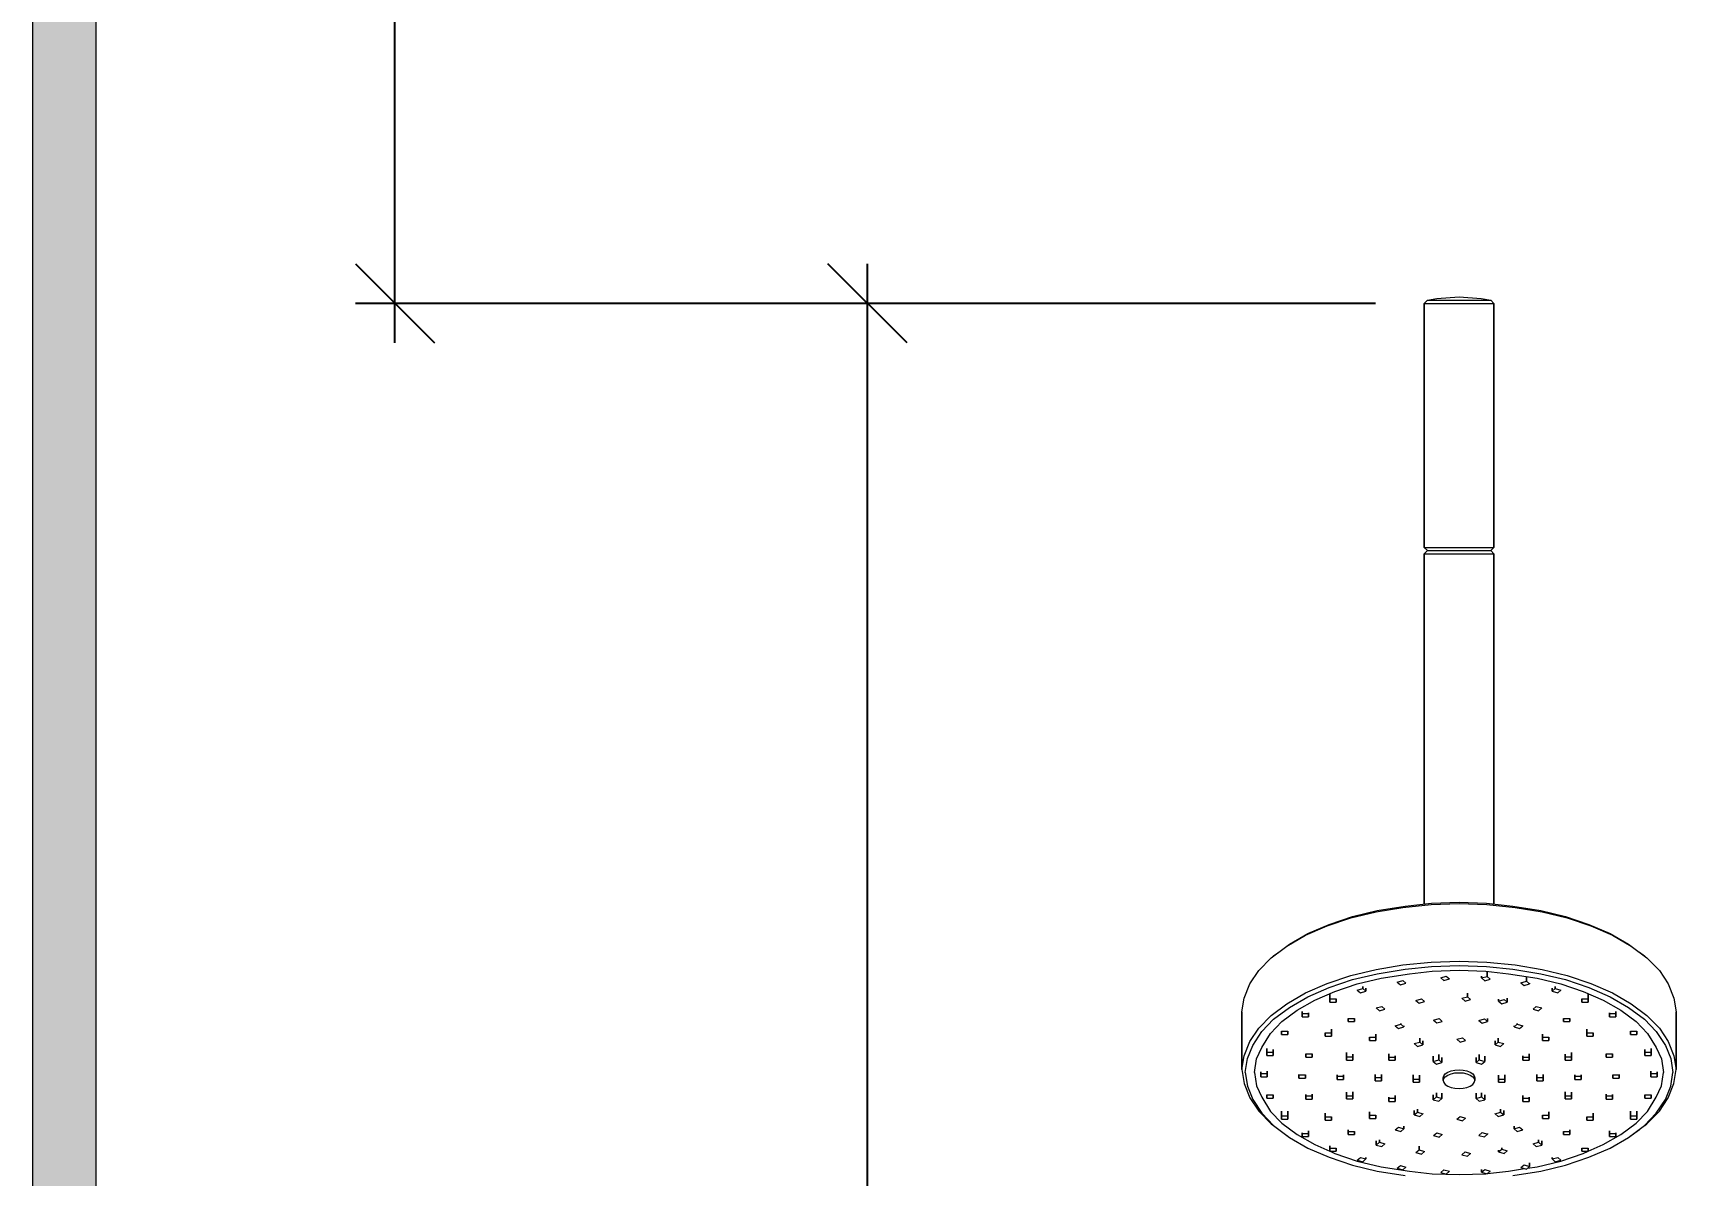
# Model space of a CAD drawing. Header units: millimetres. Extents: x 3767 to 22479, y 1034 to 12216.
# Drawn here: x 9405 to 9924, y 11139 to 11500 of the extents above; entities that cross this region are included whole.
import ezdxf

# ---------------------------------------------------------------- set-up
doc = ezdxf.new("R2010")
doc.units = ezdxf.units.MM
for name, color, linetype, lineweight in [('dim', 4, 'Continuous', 0), ('equipments', 137, 'Continuous', 13), ('hatch', 255, 'Continuous', 0)]:
    doc.layers.add(name, color=color, linetype=linetype, lineweight=lineweight)
doc.styles.add('ARIAL', font='arial.ttf')
doc.dimstyles.new('25', dxfattribs={"dimtxt": 25, "dimasz": 25, "dimexe": 12.5, "dimexo": 25, "dimgap": 6.25, "dimtad": 1, "dimdec": 0, "dimdsep": 46, "dimlunit": 6, "dimtxsty": 'ARIAL', "dimblk": 'OBLIQUE', "dimcen": 25, "dimdle": 12.5, "dimclrd": 256, "dimclre": 256, "dimclrt": 2, "dimadec": 0, "dimazin": 0, "dimtfac": 1, "dimtdec": 0, "dimtmove": 0, "dimatfit": 1, "dimldrblk": 'DOTSMALL', "dimfxl": 1, "dimtvp": 1, "dimtolj": 1, "dimtzin": 0, "dimarcsym": 0})

# ---------------------------------------------------------------- blocks, each defined once
blk = doc.blocks.new('A$C3048748D')
at = {"layer": 'equipments'}
for p, q in [((-11, 1053), (-10, 1054)), ((-11, 976), (-11, 1053)), ((-11, 1053), (-11, 976)), ((-11, 1053), (-10.6, 1053)), ((-10.6, 1053), (-9.5, 1053)), ((-10, 1054), (-7, 1054.5)), ((-10, 1054), (-9.6, 1054)), ((-9.6, 1054), (-8.7, 1054)), ((-9.5, 1053), (-7.8, 1053)), ((-8.7, 1054), (-7.1, 1054)), ((-7.8, 1053), (-5.5, 1053)), ((-7.1, 1054), (-5, 1054)), ((-7, 1054.5), (0, 1055)), ((-5.5, 1053), (-2.8, 1053)), ((-5, 1054), (-2.6, 1054)), ((-2.8, 1053), (0, 1053)), ((-2.6, 1054), (0, 1054)), ((0, 1055), (7, 1054.5)), ((0, 1054), (2.6, 1054)), ((0, 1053), (2.8, 1053)), ((2.6, 1054), (5, 1054)), ((2.8, 1053), (5.5, 1053)), ((5, 1054), (7.1, 1054)), ((5.5, 1053), (7.8, 1053)), ((7, 1054.5), (10, 1054)), ((7.1, 1054), (8.7, 1054)), ((7.8, 1053), (9.5, 1053)), ((8.7, 1054), (9.6, 1054)), ((9.5, 1053), (10.6, 1053)), ((9.6, 1054), (10, 1054)), ((10, 1054), (11, 1053)), ((10.6, 1053), (11, 1053)), ((11, 1053), (11, 976)), ((11, 976), (11, 1053)), ((-11, 976), (-10, 975)), ((-11, 976), (-10.6, 976)), ((-11, 974), (-10, 975)), ((-10.6, 976), (-9.5, 976)), ((-10, 975), (-9.6, 975)), ((-9.6, 975), (-8.7, 975)), ((-9.5, 976), (-7.8, 976)), ((-8.7, 975), (-7.1, 975)), ((-7.8, 976), (-5.5, 976)), ((-7.1, 975), (-5, 975)), ((-5.5, 976), (-2.8, 976)), ((-5, 975), (-2.6, 975)), ((-2.8, 976), (0, 976)), ((-2.6, 975), (0, 975)), ((0, 976), (2.8, 976)), ((0, 975), (2.6, 975)), ((2.6, 975), (5, 975)), ((2.8, 976), (5.5, 976)), ((5, 975), (7.1, 975)), ((5.5, 976), (7.8, 976)), ((7.1, 975), (8.7, 975)), ((7.8, 976), (9.5, 976)), ((8.7, 975), (9.6, 975)), ((9.5, 976), (10.6, 976)), ((9.6, 975), (10, 975)), ((10, 975), (11, 976)), ((10, 975), (11, 974)), ((10.6, 976), (11, 976)), ((-11, 863.55), (-11, 974)), ((-11, 974), (-11, 863.55)), ((-11, 974), (-10.6, 974)), ((-10.6, 974), (-9.5, 974)), ((-9.5, 974), (-7.8, 974)), ((-7.8, 974), (-5.5, 974)), ((-5.5, 974), (-2.8, 974)), ((-2.8, 974), (0, 974)), ((0, 974), (2.8, 974)), ((2.8, 974), (5.5, 974)), ((5.5, 974), (7.8, 974)), ((7.8, 974), (9.5, 974)), ((9.5, 974), (10.6, 974)), ((10.6, 974), (11, 974)), ((11, 974), (11, 863.55)), ((11, 863.55), (11, 974)), ((-34.1, 859.16), (-26.2, 861.12)), ((-33.6, 859.63), (-25.8, 861.48)), ((-26.2, 861.12), (-17.7, 862.51)), ((-25.8, 861.48), (-17, 862.93)), ((-17.7, 862.51), (-8.8, 863.41)), ((-17, 862.93), (-8.7, 863.78)), ((-8.8, 863.41), (0, 863.76)), ((-8.7, 863.78), (0, 864.13)), ((0, 864.13), (8.7, 863.78)), ((0, 863.76), (8.8, 863.41)), ((8.7, 863.78), (17, 862.93)), ((8.8, 863.41), (17.7, 862.51)), ((17, 862.93), (25.8, 861.48)), ((17.7, 862.51), (26.2, 861.12)), ((25.8, 861.48), (33.6, 859.63)), ((26.2, 861.12), (34.1, 859.16)), ((-48.4, 853.72), (-41.6, 856.66)), ((-47.7, 854.23), (-41, 857.13)), ((-41.6, 856.66), (-34.1, 859.16)), ((-41, 857.13), (-33.6, 859.63)), ((33.6, 859.63), (41, 857.13)), ((34.1, 859.16), (41.6, 856.66)), ((41, 857.13), (47.7, 854.23)), ((41.6, 856.66), (48.4, 853.72)), ((-54.3, 850.32), (-48.4, 853.72)), ((-54.3, 850.32), (-53.5, 850.88)), ((-54.12, 850.42), (-53.5, 850.88)), ((-53.5, 850.88), (-47.7, 854.23)), ((47.7, 854.23), (53.5, 850.88)), ((48.4, 853.72), (54.3, 850.32)), ((53.5, 850.88), (54.12, 850.42)), ((53.5, 850.88), (54.3, 850.32)), ((-63.2, 842.61), (-59.3, 846.57)), ((-59.3, 846.57), (-54.3, 850.32)), ((-58.55, 847.13), (-58.5, 847.18)), ((-58.5, 847.18), (-56.9, 848.37)), ((-17.7, 844.33), (-8.8, 845.23)), ((-8.8, 845.23), (0, 845.58)), ((0, 845.58), (8.8, 845.23)), ((8.8, 845.23), (17.7, 844.33)), ((54.3, 850.32), (59.3, 846.57)), ((56.9, 848.37), (58.5, 847.18)), ((58.5, 847.18), (58.55, 847.13)), ((59.3, 846.57), (63.2, 842.61)), ((-66, 838.36), (-63.2, 842.61)), ((-41.6, 838.48), (-34.1, 840.98)), ((-34.1, 840.98), (-26.2, 842.93)), ((-33.6, 839.71), (-25.8, 841.56)), ((-32.1, 838.41), (-24.6, 840.21)), ((-26.2, 842.93), (-17.7, 844.33)), ((-25.8, 841.56), (-17, 843.01)), ((-24.6, 840.21), (-15.6, 841.56)), ((-17, 843.01), (-8.7, 843.86)), ((-15.6, 841.56), (-8.5, 842.41)), ((-8.7, 843.86), (0, 844.21)), ((-8.5, 842.41), (0, 842.71)), ((-5.78, 840.29), (-4.04, 840.79)), ((-5.78, 840.29), (-4.78, 839.43)), ((-4.04, 840.79), (-3.04, 839.93)), ((0, 844.21), (8.7, 843.86)), ((0, 842.71), (8.5, 842.41)), ((7.13, 840.79), (7.13, 840.23)), ((7.13, 840.23), (7.13, 840.79)), ((7.13, 840.23), (8.87, 840.73)), ((7.13, 840.23), (8.13, 839.37)), ((8.5, 842.41), (15.6, 841.56)), ((8.7, 843.86), (17, 843.01)), ((8.87, 842.37), (8.87, 840.73)), ((8.87, 840.73), (8.87, 842.37)), ((8.87, 840.73), (9.87, 839.87)), ((15.6, 841.56), (24.6, 840.21)), ((17, 843.01), (25.8, 841.56)), ((17.7, 844.33), (26.2, 842.93)), ((21.25, 839.24), (21.25, 840.71)), ((21.25, 840.71), (21.25, 839.24)), ((24.6, 840.21), (32.1, 838.41)), ((25.8, 841.56), (33.6, 839.71)), ((26.2, 842.93), (34.1, 840.98)), ((34.1, 840.98), (41.6, 838.48)), ((63.2, 842.61), (66, 838.36)), ((-67.8, 833.91), (-66, 838.36)), ((-67.8, 833.91), (-66, 838.36)), ((-54.3, 832.13), (-48.4, 835.53)), ((-48.4, 835.53), (-41.6, 838.48)), ((-47.7, 834.31), (-41, 837.21)), ((-45.5, 833.21), (-39.2, 836.01)), ((-41, 837.21), (-33.6, 839.71)), ((-40.72, 835.34), (-40.72, 833.62)), ((-40.72, 833.62), (-40.72, 835.34)), ((-39.2, 836.01), (-32.1, 838.41)), ((-32.12, 836.41), (-30.38, 836.91)), ((-32.12, 836.41), (-31.12, 835.54)), ((-31.12, 835.54), (-29.38, 836.04)), ((-30.38, 837.5), (-30.38, 836.91)), ((-30.38, 836.91), (-30.38, 837.5)), ((-30.38, 836.91), (-29.38, 836.04)), ((-29.38, 836.04), (-29.38, 836.97)), ((-29.38, 836.97), (-29.38, 836.04)), ((-19.52, 838.96), (-17.78, 839.46)), ((-19.52, 838.96), (-18.52, 838.09)), ((-18.52, 838.09), (-16.78, 838.59)), ((-17.78, 839.46), (-16.78, 838.59)), ((-4.78, 839.43), (-3.04, 839.93)), ((2.65, 835.49), (2.65, 834.34)), ((2.65, 834.34), (2.65, 835.49)), ((8.13, 839.37), (9.87, 839.87)), ((19.52, 838.74), (21.25, 839.24)), ((19.52, 838.74), (20.52, 837.87)), ((20.52, 837.87), (22.25, 838.37)), ((21.25, 839.24), (22.25, 838.37)), ((22.25, 838.37), (22.25, 838.63)), ((22.25, 838.63), (22.25, 838.37)), ((29.38, 836.04), (29.38, 836.97)), ((29.38, 836.97), (29.38, 836.04)), ((29.38, 836.04), (30.38, 836.91)), ((29.38, 836.04), (31.12, 835.54)), ((30.38, 837.5), (30.38, 836.91)), ((30.38, 836.91), (30.38, 837.5)), ((30.38, 836.91), (32.12, 836.41)), ((31.12, 835.54), (32.12, 836.41)), ((32.1, 838.41), (39.2, 836.01)), ((33.6, 839.71), (41, 837.21)), ((39.2, 836.01), (45.5, 833.21)), ((40.72, 835.34), (40.72, 833.62)), ((40.72, 833.62), (40.72, 835.34)), ((41, 837.21), (47.7, 834.31)), ((41.6, 838.48), (48.4, 835.53)), ((48.4, 835.53), (54.3, 832.13)), ((66, 838.36), (67.8, 833.91)), ((-68.5, 829.51), (-67.8, 833.91)), ((-59.3, 828.38), (-54.3, 832.13)), ((-58.5, 827.26), (-53.5, 830.96)), ((-55.9, 826.51), (-51.1, 830.06)), ((-53.5, 830.96), (-47.7, 834.31)), ((-51.1, 830.06), (-45.5, 833.21)), ((-49.5, 829), (-49.5, 829.69)), ((-49.5, 829.69), (-49.5, 829)), ((-40.72, 833.62), (-40.72, 832.62)), ((-40.72, 833.62), (-38.72, 833.62)), ((-40.72, 832.62), (-40.72, 833.62)), ((-40.72, 832.62), (-38.72, 832.62)), ((-38.72, 832.62), (-38.72, 833.62)), ((-38.72, 833.62), (-38.72, 832.62)), ((-26.12, 830.78), (-24.38, 831.28)), ((-26.12, 830.78), (-25.12, 829.91)), ((-25.12, 829.91), (-23.38, 830.41)), ((-24.38, 831.28), (-23.38, 830.41)), ((-13.6, 833.17), (-11.87, 833.67)), ((-13.6, 833.17), (-12.6, 832.31)), ((-12.6, 832.31), (-10.87, 832.81)), ((-11.87, 833.67), (-10.87, 832.81)), ((0.92, 833.84), (2.65, 834.34)), ((0.92, 833.84), (1.92, 832.97)), ((1.92, 832.97), (3.65, 833.47)), ((2.65, 834.34), (3.65, 833.47)), ((12.49, 833.56), (12.49, 832.94)), ((12.49, 832.94), (12.49, 833.56)), ((12.49, 832.94), (14.22, 833.44)), ((12.49, 832.94), (13.49, 832.08)), ((13.49, 832.08), (15.22, 832.58)), ((14.22, 833.44), (15.22, 832.58)), ((15.22, 832.58), (15.22, 833.91)), ((15.22, 833.91), (15.22, 832.58)), ((23.38, 830.41), (24.38, 831.28)), ((23.38, 830.41), (25.12, 829.91)), ((24.38, 831.28), (26.12, 830.78)), ((25.12, 829.91), (26.12, 830.78)), ((38.72, 833.62), (38.72, 832.62)), ((38.72, 833.62), (40.72, 833.62)), ((38.72, 832.62), (38.72, 833.62)), ((38.72, 832.62), (40.72, 832.62)), ((40.72, 833.62), (40.72, 832.62)), ((40.72, 832.62), (40.72, 833.62)), ((45.5, 833.21), (51.1, 830.06)), ((47.7, 834.31), (53.5, 830.96)), ((49.5, 829.69), (49.5, 829)), ((49.5, 829), (49.5, 829.69)), ((51.1, 830.06), (55.9, 826.51)), ((53.5, 830.96), (58.5, 827.26)), ((54.3, 832.13), (59.3, 828.38)), ((67.8, 833.91), (68.5, 829.51)), ((-68.5, 811.33), (-68.5, 829.51)), ((-68.5, 829.51), (-68.5, 811.33)), ((-66, 820.18), (-63.2, 824.43)), ((-63.2, 824.43), (-59.3, 828.38)), ((-62.2, 823.36), (-58.5, 827.26)), ((-59.5, 822.76), (-55.9, 826.51)), ((-49.5, 829.36), (-49.5, 828)), ((-49.5, 828), (-49.5, 829.36)), ((-49.5, 829), (-49.5, 828)), ((-49.5, 829), (-47.5, 829)), ((-49.5, 828), (-49.5, 829)), ((-49.5, 828), (-47.5, 828)), ((-47.5, 829.22), (-47.5, 829)), ((-47.5, 829), (-47.5, 829.22)), ((-47.5, 828), (-47.5, 829)), ((-47.5, 829), (-47.5, 828)), ((-34.94, 827.46), (-34.94, 826.46)), ((-34.94, 827.46), (-32.94, 827.46)), ((-34.94, 826.46), (-34.94, 827.46)), ((-34.94, 827.25), (-34.94, 826.46)), ((-34.94, 826.46), (-34.94, 827.25)), ((-34.94, 826.46), (-32.94, 826.46)), ((-32.94, 826.46), (-32.94, 827.46)), ((-32.94, 827.46), (-32.94, 826.46)), ((-20.12, 825.15), (-18.38, 825.65)), ((-20.12, 825.15), (-19.12, 824.28)), ((-19.12, 824.28), (-17.38, 824.78)), ((-18.38, 825.92), (-18.38, 825.65)), ((-18.38, 825.65), (-18.38, 825.92)), ((-18.38, 825.65), (-17.38, 824.78)), ((-17.38, 824.78), (-17.38, 825.14)), ((-17.38, 825.14), (-17.38, 824.78)), ((-8.02, 826.91), (-6.29, 827.41)), ((-8.02, 826.91), (-7.02, 826.04)), ((-7.02, 826.04), (-5.29, 826.54)), ((-6.29, 827.41), (-5.29, 826.54)), ((6.28, 826.87), (8.01, 827.37)), ((6.28, 826.87), (7.28, 826)), ((7.28, 826), (9.01, 826.5)), ((8.01, 827.37), (9.01, 826.5)), ((9.01, 826.5), (9.01, 827.5)), ((9.01, 827.5), (9.01, 826.5)), ((17.38, 824.78), (18.38, 825.65)), ((17.38, 825.14), (17.38, 824.78)), ((17.38, 824.78), (17.38, 825.14)), ((17.38, 824.78), (19.12, 824.28)), ((18.38, 825.92), (18.38, 825.65)), ((18.38, 825.65), (18.38, 825.92)), ((18.38, 825.65), (20.12, 825.15)), ((19.12, 824.28), (20.12, 825.15)), ((32.94, 827.46), (32.94, 826.46)), ((32.94, 827.46), (34.94, 827.46)), ((32.94, 826.46), (32.94, 827.46)), ((32.94, 826.46), (34.94, 826.46)), ((34.94, 827.46), (34.94, 826.46)), ((34.94, 826.46), (34.94, 827.46)), ((47.5, 829.22), (47.5, 829)), ((47.5, 829), (47.5, 829.22)), ((47.5, 828), (47.5, 829)), ((47.5, 829), (47.5, 828)), ((47.5, 829), (49.5, 829)), ((47.5, 828), (47.5, 828.48)), ((47.5, 828.48), (47.5, 828)), ((47.5, 828), (49.5, 828)), ((49.5, 828), (49.5, 829)), ((49.5, 829), (49.5, 828)), ((55.9, 826.51), (59.5, 822.76)), ((58.5, 827.26), (62.2, 823.36)), ((59.3, 828.38), (63.2, 824.43)), ((63.2, 824.43), (66, 820.18)), ((68.5, 811.33), (68.5, 829.51)), ((68.5, 829.51), (68.5, 811.33)), ((-67.8, 815.73), (-66, 820.18)), ((-67.8, 815.73), (-66, 820.18)), ((-65.1, 818.96), (-62.2, 823.36)), ((-62.2, 818.26), (-59.5, 822.76)), ((-56.05, 822.44), (-56.05, 823.44)), ((-56.05, 823.44), (-56.05, 822.44)), ((-56.05, 823.44), (-54.05, 823.44)), ((-56.05, 822.44), (-54.05, 822.44)), ((-54.05, 822.44), (-54.05, 823.44)), ((-54.05, 823.44), (-54.05, 822.44)), ((-42.28, 822.9), (-42.28, 821.9)), ((-42.28, 822.9), (-40.28, 822.9)), ((-42.28, 821.9), (-42.28, 822.9)), ((-42.28, 821.9), (-40.28, 821.9)), ((-40.28, 824.1), (-40.28, 822.9)), ((-40.28, 822.9), (-40.28, 824.1)), ((-40.28, 821.9), (-40.28, 822.9)), ((-40.28, 822.9), (-40.28, 821.9)), ((-28.28, 821.52), (-28.28, 820.52)), ((-28.28, 821.52), (-26.28, 821.52)), ((-28.28, 820.52), (-28.28, 821.52)), ((-28.28, 820.66), (-28.28, 820.52)), ((-28.28, 820.52), (-28.28, 820.66)), ((-28.28, 820.52), (-26.28, 820.52)), ((-26.28, 822.48), (-26.28, 821.52)), ((-26.28, 821.52), (-26.28, 822.48)), ((-26.28, 820.52), (-26.28, 821.52)), ((-26.28, 821.52), (-26.28, 820.52)), ((-14.12, 819.52), (-12.38, 820.02)), ((-14.12, 819.52), (-13.12, 818.66)), ((-12.38, 821.23), (-12.38, 820.02)), ((-12.38, 820.02), (-12.38, 821.23)), ((-12.38, 820.02), (-11.38, 819.16)), ((-11.38, 819.16), (-11.38, 820.44)), ((-11.38, 820.44), (-11.38, 819.16)), ((-0.68, 820.9), (1.05, 821.4)), ((-0.68, 820.9), (0.32, 820.03)), ((0.32, 820.03), (2.05, 820.53)), ((1.05, 821.4), (2.05, 820.53)), ((11.38, 820.44), (11.38, 819.16)), ((11.38, 819.16), (11.38, 820.44)), ((11.38, 819.16), (12.38, 820.02)), ((12.38, 821.23), (12.38, 820.02)), ((12.38, 820.02), (12.38, 821.23)), ((12.38, 820.02), (14.12, 819.52)), ((13.12, 818.66), (14.12, 819.52)), ((26.28, 822.48), (26.28, 821.52)), ((26.28, 821.52), (26.28, 822.48)), ((26.28, 821.52), (26.28, 820.52)), ((26.28, 821.52), (28.28, 821.52)), ((26.28, 820.52), (26.28, 821.52)), ((26.28, 820.52), (28.28, 820.52)), ((28.28, 821.52), (28.28, 820.52)), ((28.28, 820.52), (28.28, 821.52)), ((40.28, 824.1), (40.28, 822.9)), ((40.28, 822.9), (40.28, 824.1)), ((40.28, 822.9), (40.28, 821.9)), ((40.28, 822.9), (42.28, 822.9)), ((40.28, 821.9), (40.28, 822.9)), ((40.28, 821.9), (42.28, 821.9)), ((42.28, 821.9), (42.28, 822.9)), ((42.28, 822.9), (42.28, 821.9)), ((54.06, 823.44), (54.06, 822.44)), ((54.06, 823.44), (56.06, 823.44)), ((54.06, 822.44), (54.06, 823.44)), ((54.06, 822.44), (56.06, 822.44)), ((56.06, 823.44), (56.06, 822.44)), ((56.06, 822.44), (56.06, 823.44)), ((59.5, 822.76), (62.2, 818.26)), ((62.2, 823.36), (65.1, 818.96)), ((66, 820.18), (67.8, 815.73)), ((-68.5, 811.33), (-67.8, 815.73)), ((-67.5, 810.46), (-66.8, 814.81)), ((-66.8, 814.81), (-65.1, 818.96)), ((-64.5, 810.46), (-63.9, 814.71)), ((-63.9, 814.71), (-62.2, 818.26)), ((-60.61, 818.02), (-60.61, 816.83)), ((-60.61, 816.83), (-60.61, 818.02)), ((-60.61, 816.83), (-60.61, 815.83)), ((-60.61, 816.83), (-58.61, 816.83)), ((-60.61, 815.83), (-60.61, 816.83)), ((-60.61, 815.83), (-58.61, 815.83)), ((-58.61, 817.71), (-58.61, 816.83)), ((-58.61, 816.83), (-58.61, 817.71)), ((-58.61, 815.83), (-58.61, 816.83)), ((-58.61, 816.83), (-58.61, 815.83)), ((-48.39, 816.28), (-48.39, 815.28)), ((-48.39, 816.28), (-46.39, 816.28)), ((-48.39, 815.28), (-48.39, 816.28)), ((-48.39, 816.14), (-48.39, 815.28)), ((-48.39, 815.28), (-48.39, 816.14)), ((-48.39, 815.28), (-46.39, 815.28)), ((-46.39, 815.28), (-46.39, 816.28)), ((-46.39, 816.28), (-46.39, 815.28)), ((-35.5, 816.74), (-35.5, 815.35)), ((-35.5, 815.35), (-35.5, 816.74)), ((-35.5, 815.35), (-35.5, 814.35)), ((-35.5, 815.35), (-33.5, 815.35)), ((-35.5, 814.35), (-35.5, 815.35)), ((-35.5, 814.43), (-35.5, 814.35)), ((-35.5, 814.35), (-35.5, 814.43)), ((-35.5, 814.35), (-33.5, 814.35)), ((-33.5, 816.26), (-33.5, 815.35)), ((-33.5, 815.35), (-33.5, 816.26)), ((-33.5, 814.35), (-33.5, 815.35)), ((-33.5, 815.35), (-33.5, 814.35)), ((-22.17, 815.3), (-22.17, 816.27)), ((-22.17, 816.27), (-22.17, 815.3)), ((-22.17, 815.34), (-22.17, 814.3)), ((-22.17, 814.3), (-22.17, 815.34)), ((-22.17, 815.3), (-22.17, 814.3)), ((-22.17, 815.3), (-20.17, 815.3)), ((-22.17, 814.3), (-22.17, 815.3)), ((-22.17, 814.3), (-20.17, 814.3)), ((-20.17, 815.73), (-20.17, 815.3)), ((-20.17, 815.3), (-20.17, 815.73)), ((-20.17, 814.3), (-20.17, 815.3)), ((-20.17, 815.3), (-20.17, 814.3)), ((-13.12, 818.66), (-11.38, 819.16)), ((-8.12, 815.62), (-8.12, 813.89)), ((-8.12, 813.89), (-8.12, 815.62)), ((-8.12, 813.89), (-6.38, 814.39)), ((-6.38, 816.12), (-6.38, 814.39)), ((-6.38, 814.39), (-6.38, 816.12)), ((-6.38, 814.39), (-5.38, 813.53)), ((-5.38, 813.53), (-5.38, 815.2)), ((-5.38, 815.2), (-5.38, 813.53)), ((5.38, 815.2), (5.38, 813.53)), ((5.38, 813.53), (5.38, 815.2)), ((5.38, 813.53), (6.38, 814.39)), ((6.38, 816.12), (6.38, 814.39)), ((6.38, 814.39), (6.38, 816.12)), ((6.38, 814.39), (8.12, 813.89)), ((8.12, 813.89), (8.12, 815.62)), ((8.12, 815.62), (8.12, 813.89)), ((11.38, 819.16), (13.12, 818.66)), ((20.17, 815.73), (20.17, 815.3)), ((20.17, 815.3), (20.17, 815.73)), ((20.17, 814.3), (20.17, 815.3)), ((20.17, 815.3), (20.17, 814.3)), ((20.17, 815.3), (22.17, 815.3)), ((20.17, 814.3), (20.17, 814.69)), ((20.17, 814.69), (20.17, 814.3)), ((20.17, 814.3), (22.17, 814.3)), ((22.17, 816.27), (22.17, 815.3)), ((22.17, 815.3), (22.17, 816.27)), ((22.17, 815.3), (22.17, 814.3)), ((22.17, 814.3), (22.17, 815.3)), ((33.5, 816.26), (33.5, 815.35)), ((33.5, 815.35), (33.5, 816.26)), ((33.5, 815.35), (33.5, 814.35)), ((33.5, 815.35), (35.5, 815.35)), ((33.5, 814.35), (33.5, 815.35)), ((33.5, 814.35), (35.5, 814.35)), ((35.5, 816.74), (35.5, 815.35)), ((35.5, 815.35), (35.5, 816.74)), ((35.5, 815.35), (35.5, 814.35)), ((35.5, 814.35), (35.5, 815.35)), ((46.39, 816.28), (46.39, 815.28)), ((46.39, 816.28), (48.39, 816.28)), ((46.39, 815.28), (46.39, 816.28)), ((46.39, 815.83), (46.39, 815.28)), ((46.39, 815.28), (46.39, 815.83)), ((46.39, 815.28), (48.39, 815.28)), ((48.39, 816.28), (48.39, 815.28)), ((48.39, 815.28), (48.39, 816.28)), ((58.61, 816.83), (58.61, 817.71)), ((58.61, 817.71), (58.61, 816.83)), ((58.61, 816.83), (58.61, 815.83)), ((58.61, 816.83), (60.61, 816.83)), ((58.61, 815.83), (58.61, 816.83)), ((58.61, 815.83), (60.61, 815.83)), ((60.61, 818.02), (60.61, 816.83)), ((60.61, 816.83), (60.61, 818.02)), ((60.61, 816.83), (60.61, 815.83)), ((60.61, 815.83), (60.61, 816.83)), ((62.2, 818.26), (63.9, 814.71)), ((63.9, 814.71), (64.5, 810.46)), ((65.1, 818.96), (66.8, 814.81)), ((66.8, 814.81), (67.5, 810.46)), ((67.8, 815.73), (68.5, 811.33)), ((-68.5, 811.33), (-67.8, 806.93)), ((-67.5, 810.46), (-66.8, 806.11)), ((-64.5, 810.46), (-63.9, 806.21)), ((-62.5, 810.68), (-62.5, 810.1)), ((-62.5, 810.1), (-62.5, 810.68)), ((-62.5, 810.1), (-62.5, 809.1)), ((-62.5, 810.1), (-60.5, 810.1)), ((-62.5, 809.1), (-62.5, 810.1)), ((-62.5, 810.07), (-62.5, 809.1)), ((-62.5, 809.1), (-62.5, 810.07)), ((-62.5, 809.1), (-60.5, 809.1)), ((-60.5, 810.1), (-60.5, 810.89)), ((-60.5, 810.89), (-60.5, 810.1)), ((-60.5, 810.1), (-60.5, 809.1)), ((-60.5, 809.1), (-60.5, 810.1)), ((-50.5, 809.82), (-50.5, 809.66)), ((-50.5, 809.82), (-50.5, 808.66)), ((-50.5, 809.66), (-50.5, 809.82)), ((-50.5, 808.66), (-50.5, 809.82)), ((-50.5, 809.66), (-50.5, 808.66)), ((-50.5, 809.66), (-48.5, 809.66)), ((-50.5, 808.66), (-50.5, 809.66)), ((-48.5, 809.66), (-48.5, 809.73)), ((-48.5, 809.73), (-48.5, 809.66)), ((-48.5, 808.66), (-48.5, 809.66)), ((-48.5, 809.66), (-48.5, 808.66)), ((-38.5, 809.67), (-38.5, 809.23)), ((-38.5, 809.23), (-38.5, 809.67)), ((-38.5, 809.23), (-38.5, 808.23)), ((-38.5, 809.23), (-36.5, 809.23)), ((-38.5, 808.23), (-38.5, 809.23)), ((-38.5, 809.1), (-38.5, 808.23)), ((-38.5, 808.23), (-38.5, 809.1)), ((-36.5, 809.23), (-36.5, 809.69)), ((-36.5, 809.69), (-36.5, 809.23)), ((-36.5, 808.23), (-36.5, 809.23)), ((-36.5, 809.23), (-36.5, 808.23)), ((-26.5, 809.79), (-26.5, 808.8)), ((-26.5, 808.8), (-26.5, 809.79)), ((-24.5, 808.8), (-24.5, 809.81)), ((-24.5, 809.81), (-24.5, 808.8)), ((-14.5, 809.69), (-14.5, 808.36)), ((-14.5, 808.36), (-14.5, 809.69)), ((-12.5, 808.36), (-12.5, 809.56)), ((-12.5, 809.56), (-12.5, 808.36)), ((-8.12, 813.89), (-7.12, 813.03)), ((-7.12, 813.03), (-5.38, 813.53)), ((-5, 808.73), (-4.82, 809.37)), ((-4.82, 809.37), (-4.34, 809.97)), ((-4.82, 808.5), (-4.34, 809.1)), ((-4.34, 809.97), (-3.54, 810.5)), ((-4.34, 809.1), (-3.54, 809.63)), ((-3.54, 810.5), (-2.48, 810.9)), ((-3.54, 809.63), (-2.48, 810.03)), ((-2.48, 810.9), (-1.28, 811.14)), ((-2.48, 810.03), (-1.28, 810.27)), ((-1.28, 811.14), (0, 811.23)), ((-1.28, 810.27), (0, 810.36)), ((0, 811.23), (1.28, 811.14)), ((0, 810.36), (1.28, 810.27)), ((1.28, 811.14), (2.48, 810.9)), ((1.28, 810.27), (2.48, 810.03)), ((2.48, 810.9), (3.54, 810.5)), ((2.48, 810.03), (3.54, 809.63)), ((3.54, 810.5), (4.34, 809.97)), ((3.54, 809.63), (4.34, 809.1)), ((4.34, 809.97), (4.82, 809.37)), ((4.34, 809.1), (4.82, 808.5)), ((4.82, 809.37), (5, 808.73)), ((5.38, 813.53), (7.12, 813.03)), ((7.12, 813.03), (8.12, 813.89)), ((12.5, 809.56), (12.5, 808.36)), ((12.5, 808.36), (12.5, 809.56)), ((14.5, 809.69), (14.5, 808.36)), ((14.5, 808.36), (14.5, 809.69)), ((24.5, 809.81), (24.5, 808.8)), ((24.5, 808.8), (24.5, 809.81)), ((24.5, 807.8), (24.5, 808.95)), ((24.5, 808.95), (24.5, 807.8)), ((26.5, 809.79), (26.5, 808.8)), ((26.5, 808.8), (26.5, 809.79)), ((36.5, 809.23), (36.5, 809.69)), ((36.5, 809.69), (36.5, 809.23)), ((36.5, 808.23), (36.5, 809.23)), ((36.5, 809.23), (38.5, 809.23)), ((36.5, 809.23), (36.5, 808.23)), ((36.5, 808.95), (36.5, 808.23)), ((36.5, 808.23), (36.5, 808.95)), ((38.5, 809.67), (38.5, 809.23)), ((38.5, 809.23), (38.5, 809.67)), ((38.5, 808.23), (38.5, 809.23)), ((38.5, 809.23), (38.5, 808.23)), ((48.5, 808.66), (48.5, 809.73)), ((48.5, 809.66), (48.5, 809.73)), ((48.5, 809.73), (48.5, 809.66)), ((48.5, 809.73), (48.5, 808.66)), ((48.5, 808.66), (48.5, 809.66)), ((48.5, 809.66), (50.5, 809.66)), ((48.5, 809.66), (48.5, 808.66)), ((50.5, 809.82), (50.5, 809.66)), ((50.5, 809.66), (50.5, 809.82)), ((50.5, 808.66), (50.5, 809.66)), ((50.5, 809.66), (50.5, 808.66)), ((60.5, 810.89), (60.5, 810.1)), ((60.5, 810.1), (60.5, 810.89)), ((60.5, 809.1), (60.5, 810.1)), ((60.5, 810.1), (62.5, 810.1)), ((60.5, 810.1), (60.5, 809.1)), ((60.5, 809.68), (60.5, 809.1)), ((60.5, 809.1), (60.5, 809.68)), ((60.5, 809.1), (62.5, 809.1)), ((62.5, 810.68), (62.5, 810.1)), ((62.5, 810.1), (62.5, 810.68)), ((62.5, 809.1), (62.5, 810.1)), ((62.5, 810.1), (62.5, 809.1)), ((63.9, 806.21), (64.5, 810.46)), ((66.8, 806.11), (67.5, 810.46)), ((67.8, 806.93), (68.5, 811.33)), ((-67.8, 806.93), (-66, 802.48)), ((-67.8, 806.93), (-66, 802.48)), ((-66.8, 806.11), (-65.1, 801.96)), ((-63.9, 806.21), (-62.2, 802.66)), ((-50.5, 808.66), (-48.5, 808.66)), ((-38.5, 808.23), (-36.5, 808.23)), ((-35.5, 804.24), (-35.5, 803.11)), ((-35.5, 803.11), (-35.5, 804.24)), ((-33.5, 803.11), (-33.5, 804.36)), ((-33.5, 804.36), (-33.5, 803.11)), ((-26.5, 808.8), (-26.5, 807.8)), ((-26.5, 808.8), (-24.5, 808.8)), ((-26.5, 807.8), (-26.5, 808.8)), ((-26.5, 808.24), (-26.5, 807.8)), ((-26.5, 807.8), (-26.5, 808.24)), ((-26.5, 807.8), (-24.5, 807.8)), ((-24.5, 808.8), (-24.5, 807.8)), ((-24.5, 807.8), (-24.5, 808.8)), ((-14.5, 808.73), (-14.5, 807.36)), ((-14.5, 807.36), (-14.5, 808.73)), ((-14.5, 808.36), (-14.5, 807.36)), ((-14.5, 808.36), (-12.5, 808.36)), ((-14.5, 807.36), (-14.5, 808.36)), ((-14.5, 807.36), (-12.5, 807.36)), ((-12.5, 808.36), (-12.5, 807.36)), ((-12.5, 807.36), (-12.5, 808.36)), ((-7.12, 802.7), (-7.12, 804.06)), ((-7.12, 804.06), (-7.12, 802.7)), ((-5.38, 802.2), (-5.38, 803.93)), ((-5.38, 803.93), (-5.38, 802.2)), ((-5, 808.73), (-5, 807.86)), ((-5, 807.86), (-5, 808.73)), ((-5, 807.86), (-4.82, 808.5)), ((-5, 807.86), (-4.82, 807.22)), ((-4.82, 807.22), (-4.34, 806.62)), ((-4.34, 806.62), (-3.54, 806.09)), ((-3.54, 806.09), (-2.48, 805.69)), ((-2.48, 805.69), (-1.28, 805.45)), ((-1.28, 805.45), (0, 805.36)), ((0, 805.36), (1.28, 805.45)), ((1.28, 805.45), (2.48, 805.69)), ((2.48, 805.69), (3.54, 806.09)), ((3.54, 806.09), (4.34, 806.62)), ((4.34, 806.62), (4.82, 807.22)), ((4.82, 808.5), (5, 807.86)), ((4.82, 807.22), (5, 807.86)), ((5, 808.73), (5, 807.86)), ((5, 807.86), (5, 808.73)), ((5.38, 803.93), (5.38, 802.2)), ((5.38, 802.2), (5.38, 803.93)), ((7.12, 804.06), (7.12, 802.7)), ((7.12, 802.7), (7.12, 804.06)), ((12.5, 807.36), (12.5, 808.36)), ((12.5, 808.36), (14.5, 808.36)), ((12.5, 808.36), (12.5, 807.36)), ((12.5, 807.9), (12.5, 807.36)), ((12.5, 807.36), (12.5, 807.9)), ((12.5, 807.36), (14.5, 807.36)), ((14.5, 807.36), (14.5, 808.36)), ((14.5, 808.36), (14.5, 807.36)), ((24.5, 807.8), (24.5, 808.8)), ((24.5, 808.8), (26.5, 808.8)), ((24.5, 808.8), (24.5, 807.8)), ((24.5, 807.8), (26.5, 807.8)), ((26.5, 807.8), (26.5, 808.8)), ((26.5, 808.8), (26.5, 807.8)), ((33.5, 804.36), (33.5, 803.11)), ((33.5, 803.11), (33.5, 804.36)), ((35.5, 804.24), (35.5, 803.11)), ((35.5, 803.11), (35.5, 804.24)), ((36.5, 808.23), (38.5, 808.23)), ((48.5, 808.66), (50.5, 808.66)), ((62.2, 802.66), (63.9, 806.21)), ((65.1, 801.96), (66.8, 806.11)), ((66, 802.48), (67.8, 806.93)), ((-66, 802.48), (-63.2, 798.23)), ((-65.1, 801.96), (-62.2, 797.56)), ((-62.2, 802.66), (-59.5, 798.16)), ((-60.61, 803.37), (-60.61, 802.37)), ((-60.61, 803.37), (-58.61, 803.37)), ((-60.61, 802.37), (-60.61, 803.37)), ((-60.61, 802.76), (-60.61, 802.37)), ((-60.61, 802.37), (-60.61, 802.76)), ((-60.61, 802.37), (-58.61, 802.37)), ((-58.61, 803.37), (-58.61, 802.37)), ((-58.61, 802.37), (-58.61, 803.37)), ((-48.39, 803.48), (-48.39, 803.05)), ((-48.39, 803.48), (-48.39, 802.05)), ((-48.39, 803.05), (-48.39, 803.48)), ((-48.39, 802.05), (-48.39, 803.48)), ((-48.39, 803.05), (-48.39, 802.05)), ((-48.39, 803.05), (-46.39, 803.05)), ((-48.39, 802.05), (-48.39, 803.05)), ((-48.39, 802.05), (-46.39, 802.05)), ((-46.39, 803.05), (-46.39, 803.6)), ((-46.39, 803.6), (-46.39, 803.05)), ((-46.39, 803.05), (-46.39, 802.05)), ((-46.39, 802.05), (-46.39, 803.05)), ((-35.5, 802.11), (-35.5, 803.11)), ((-35.5, 803.11), (-35.5, 802.11)), ((-35.5, 803.11), (-33.5, 803.11)), ((-35.5, 802.11), (-33.5, 802.11)), ((-33.5, 803.11), (-33.5, 802.11)), ((-33.5, 802.11), (-33.5, 803.11)), ((-22.17, 802.61), (-22.17, 802.29)), ((-22.17, 802.29), (-22.17, 802.61)), ((-22.17, 802.29), (-22.17, 801.29)), ((-22.17, 802.29), (-20.17, 802.29)), ((-22.17, 801.29), (-22.17, 802.29)), ((-22.17, 801.75), (-22.17, 801.29)), ((-22.17, 801.29), (-22.17, 801.75)), ((-22.17, 801.29), (-20.17, 801.29)), ((-20.17, 802.29), (-20.17, 803.12)), ((-20.17, 803.12), (-20.17, 802.29)), ((-20.17, 801.29), (-20.17, 802.29)), ((-20.17, 802.29), (-20.17, 801.29)), ((-13.12, 797.94), (-13.12, 798.91)), ((-13.12, 798.91), (-13.12, 797.94)), ((-8.12, 803.41), (-8.12, 801.84)), ((-8.12, 801.84), (-8.12, 803.41)), ((-8.12, 801.84), (-7.12, 802.7)), ((-8.12, 801.84), (-6.38, 801.34)), ((-7.12, 802.7), (-5.38, 802.2)), ((-6.38, 801.34), (-5.38, 802.2)), ((5.38, 802.2), (7.12, 802.7)), ((5.38, 802.2), (6.38, 801.34)), ((6.38, 801.34), (8.12, 801.84)), ((7.12, 802.7), (8.12, 801.84)), ((8.12, 801.84), (8.12, 803.41)), ((8.12, 803.41), (8.12, 801.84)), ((13.12, 798.91), (13.12, 797.94)), ((13.12, 797.94), (13.12, 798.91)), ((20.17, 803.12), (20.17, 802.29)), ((20.17, 802.29), (20.17, 803.12)), ((20.17, 801.29), (20.17, 802.29)), ((20.17, 802.29), (22.17, 802.29)), ((20.17, 802.29), (20.17, 801.29)), ((20.17, 802.16), (20.17, 801.29)), ((20.17, 801.29), (20.17, 802.16)), ((20.17, 801.29), (22.17, 801.29)), ((22.17, 802.61), (22.17, 802.29)), ((22.17, 802.29), (22.17, 802.61)), ((22.17, 801.29), (22.17, 802.29)), ((22.17, 802.29), (22.17, 801.29)), ((33.5, 802.11), (33.5, 803.11)), ((33.5, 803.11), (35.5, 803.11)), ((33.5, 803.11), (33.5, 802.11)), ((33.5, 802.37), (33.5, 802.11)), ((33.5, 802.11), (33.5, 802.37)), ((33.5, 802.11), (35.5, 802.11)), ((35.5, 802.11), (35.5, 803.11)), ((35.5, 803.11), (35.5, 802.11)), ((46.39, 803.05), (46.39, 803.6)), ((46.39, 803.6), (46.39, 803.05)), ((46.39, 802.05), (46.39, 803.05)), ((46.39, 803.05), (48.39, 803.05)), ((46.39, 803.05), (46.39, 802.05)), ((46.39, 802.05), (48.39, 802.05)), ((48.39, 803.05), (48.39, 803.48)), ((48.39, 803.48), (48.39, 803.05)), ((48.39, 802.05), (48.39, 803.05)), ((48.39, 803.05), (48.39, 802.05)), ((58.61, 802.37), (58.61, 803.37)), ((58.61, 803.37), (60.61, 803.37)), ((58.61, 803.37), (58.61, 802.37)), ((58.61, 802.87), (58.61, 802.37)), ((58.61, 802.37), (58.61, 802.87)), ((58.61, 802.37), (60.61, 802.37)), ((59.5, 798.16), (62.2, 802.66)), ((60.61, 802.37), (60.61, 803.37)), ((60.61, 803.37), (60.61, 802.37)), ((62.2, 797.56), (65.1, 801.96)), ((63.2, 798.23), (66, 802.48)), ((-63.2, 798.23), (-59.3, 794.28)), ((-62.2, 797.56), (-58.5, 793.66)), ((-59.5, 798.16), (-55.9, 794.41)), ((-59.3, 794.28), (-58.57, 793.73)), ((-58.5, 793.66), (-53.5, 789.96)), ((-56.05, 798.18), (-56.05, 796.75)), ((-56.05, 796.75), (-56.05, 798.18)), ((-56.05, 795.75), (-56.05, 796.75)), ((-56.05, 796.75), (-56.05, 795.75)), ((-56.05, 796.75), (-54.05, 796.75)), ((-56.05, 795.75), (-54.05, 795.75)), ((-55.9, 794.41), (-51.1, 790.86)), ((-54.05, 796.75), (-54.05, 798.18)), ((-54.05, 798.18), (-54.05, 796.75)), ((-54.05, 796.75), (-54.05, 795.75)), ((-54.05, 795.75), (-54.05, 796.75)), ((-42.28, 797.58), (-42.28, 796.43)), ((-42.28, 796.43), (-42.28, 797.58)), ((-42.28, 795.43), (-42.28, 796.43)), ((-42.28, 796.43), (-42.28, 795.43)), ((-42.28, 796.43), (-40.28, 796.43)), ((-42.28, 795.43), (-40.28, 795.43)), ((-40.28, 796.43), (-40.28, 795.43)), ((-40.28, 795.43), (-40.28, 796.43)), ((-28.28, 797.97), (-28.28, 796.94)), ((-28.28, 796.94), (-28.28, 797.97)), ((-28.28, 795.94), (-28.28, 796.94)), ((-28.28, 796.94), (-28.28, 795.94)), ((-28.28, 796.94), (-26.28, 796.94)), ((-28.28, 795.94), (-26.28, 795.94)), ((-26.28, 796.94), (-26.28, 795.94)), ((-26.28, 795.94), (-26.28, 796.94)), ((-17.38, 792.67), (-17.38, 793.48)), ((-17.38, 793.48), (-17.38, 792.67)), ((-14.12, 798.41), (-14.12, 797.07)), ((-14.12, 797.07), (-14.12, 798.41)), ((-14.12, 797.07), (-13.12, 797.94)), ((-14.12, 797.07), (-12.38, 796.57)), ((-13.12, 797.94), (-11.38, 797.44)), ((-12.38, 796.57), (-11.38, 797.44)), ((-11.38, 797.44), (-11.38, 797.52)), ((-11.38, 797.52), (-11.38, 797.44)), ((-0.68, 795.7), (0.32, 796.56)), ((-0.68, 795.7), (1.05, 795.2)), ((0.32, 796.56), (2.05, 796.06)), ((1.05, 795.2), (2.05, 796.06)), ((11.38, 797.44), (13.12, 797.94)), ((11.38, 797.52), (11.38, 797.44)), ((11.38, 797.44), (11.38, 797.52)), ((11.38, 797.44), (12.38, 796.57)), ((12.38, 796.57), (14.12, 797.07)), ((13.12, 797.94), (14.12, 797.07)), ((14.12, 797.07), (14.12, 798.41)), ((14.12, 798.41), (14.12, 797.07)), ((17.38, 793.48), (17.38, 792.67)), ((17.38, 792.67), (17.38, 793.48)), ((26.28, 795.94), (26.28, 796.94)), ((26.28, 796.94), (28.28, 796.94)), ((26.28, 796.94), (26.28, 795.94)), ((26.28, 796.2), (26.28, 795.94)), ((26.28, 795.94), (26.28, 796.2)), ((26.28, 795.94), (28.28, 795.94)), ((28.28, 797.97), (28.28, 796.94)), ((28.28, 796.94), (28.28, 797.97)), ((28.28, 795.94), (28.28, 796.94)), ((28.28, 796.94), (28.28, 795.94)), ((40.28, 795.43), (40.28, 796.43)), ((40.28, 796.43), (42.28, 796.43)), ((40.28, 796.43), (40.28, 795.43)), ((40.28, 795.43), (42.28, 795.43)), ((42.28, 796.43), (42.28, 797.58)), ((42.28, 797.58), (42.28, 796.43)), ((42.28, 795.43), (42.28, 796.43)), ((42.28, 796.43), (42.28, 795.43)), ((51.1, 790.86), (55.9, 794.41)), ((53.5, 789.96), (58.5, 793.66)), ((54.06, 798.18), (54.06, 796.75)), ((54.06, 796.75), (54.06, 798.18)), ((54.06, 795.75), (54.06, 796.75)), ((54.06, 796.75), (56.06, 796.75)), ((54.06, 796.75), (54.06, 795.75)), ((54.06, 795.75), (56.06, 795.75)), ((55.9, 794.41), (59.5, 798.16)), ((56.06, 798.18), (56.06, 796.75)), ((56.06, 796.75), (56.06, 798.18)), ((56.06, 795.75), (56.06, 796.75)), ((56.06, 796.75), (56.06, 795.75)), ((58.5, 793.66), (62.2, 797.56)), ((58.57, 793.73), (59.3, 794.28)), ((59.3, 794.28), (63.2, 798.23)), ((-56.9, 792.48), (-54.3, 790.53)), ((-54.3, 790.53), (-54.14, 790.44)), ((-54.3, 790.53), (-53.5, 789.96)), ((-53.5, 789.96), (-47.7, 786.61)), ((-51.1, 790.86), (-45.5, 787.71)), ((-49.5, 791.38), (-49.5, 791.19)), ((-49.5, 791.19), (-49.5, 791.38)), ((-49.5, 791.19), (-49.5, 790.19)), ((-49.5, 791.19), (-47.5, 791.19)), ((-49.5, 790.19), (-49.5, 791.19)), ((-49.5, 791.09), (-49.5, 790.19)), ((-49.5, 790.19), (-49.5, 791.09)), ((-49.5, 790.19), (-47.5, 790.19)), ((-47.5, 791.19), (-47.5, 792.03)), ((-47.5, 792.03), (-47.5, 791.19)), ((-47.5, 791.19), (-47.5, 790.19)), ((-47.5, 790.19), (-47.5, 791.19)), ((-34.94, 792.31), (-34.94, 791.87)), ((-34.94, 792.31), (-34.94, 790.87)), ((-34.94, 791.87), (-34.94, 792.31)), ((-34.94, 790.87), (-34.94, 792.31)), ((-34.94, 791.87), (-34.94, 790.87)), ((-34.94, 791.87), (-32.94, 791.87)), ((-34.94, 790.87), (-34.94, 791.87)), ((-34.94, 790.87), (-32.94, 790.87)), ((-32.94, 791.87), (-32.94, 790.87)), ((-32.94, 790.87), (-32.94, 791.87)), ((-26.12, 788.86), (-26.12, 787.55)), ((-26.12, 787.55), (-26.12, 788.86)), ((-26.12, 787.55), (-25.12, 788.41)), ((-25.12, 788.41), (-25.12, 789.17)), ((-25.12, 789.17), (-25.12, 788.41)), ((-25.12, 788.41), (-23.38, 787.91)), ((-20.12, 792.31), (-19.12, 793.17)), ((-20.12, 792.31), (-18.38, 791.81)), ((-19.12, 793.17), (-17.38, 792.67)), ((-18.38, 791.81), (-17.38, 792.67)), ((-8.02, 790.55), (-7.02, 791.42)), ((-8.02, 790.55), (-6.29, 790.05)), ((-7.02, 791.42), (-5.29, 790.92)), ((-6.29, 790.05), (-5.29, 790.92)), ((6.28, 790.59), (7.28, 791.46)), ((6.28, 790.59), (8.01, 790.09)), ((7.28, 791.46), (9.01, 790.96)), ((8.01, 790.09), (9.01, 790.96)), ((9.01, 790.96), (9.01, 791.2)), ((9.01, 791.2), (9.01, 790.96)), ((17.38, 792.67), (19.12, 793.17)), ((17.38, 792.67), (18.38, 791.81)), ((18.38, 791.81), (20.12, 792.31)), ((19.12, 793.17), (20.12, 792.31)), ((23.38, 787.91), (25.12, 788.41)), ((25.12, 789.17), (25.12, 788.41)), ((25.12, 788.41), (25.12, 789.17)), ((25.12, 788.41), (26.12, 787.55)), ((26.12, 787.55), (26.12, 788.86)), ((26.12, 788.86), (26.12, 787.55)), ((32.94, 790.87), (32.94, 791.87)), ((32.94, 791.87), (34.94, 791.87)), ((32.94, 791.87), (32.94, 790.87)), ((32.94, 790.87), (34.94, 790.87)), ((34.94, 792.31), (34.94, 791.87)), ((34.94, 791.87), (34.94, 792.31)), ((34.94, 790.87), (34.94, 791.87)), ((34.94, 791.87), (34.94, 790.87)), ((45.5, 787.71), (51.1, 790.86)), ((47.5, 791.19), (47.5, 792.03)), ((47.5, 792.03), (47.5, 791.19)), ((47.5, 790.19), (47.5, 791.37)), ((47.5, 791.37), (47.5, 790.19)), ((47.5, 790.19), (47.5, 791.19)), ((47.5, 791.19), (49.5, 791.19)), ((47.5, 791.19), (47.5, 790.19)), ((47.5, 790.19), (49.5, 790.19)), ((47.7, 786.61), (53.5, 789.96)), ((49.5, 791.38), (49.5, 791.19)), ((49.5, 791.19), (49.5, 791.38)), ((49.5, 790.19), (49.5, 791.19)), ((49.5, 791.19), (49.5, 790.19)), ((53.5, 789.96), (54.3, 790.53)), ((54.14, 790.44), (54.3, 790.53)), ((54.3, 790.53), (56.9, 792.48)), ((-47.7, 786.61), (-41, 783.71)), ((-45.5, 787.71), (-40.72, 785.59)), ((-41, 783.71), (-33.6, 781.21)), ((-40.72, 787.3), (-40.72, 785.57)), ((-40.72, 785.57), (-40.72, 787.3)), ((-40.72, 786.57), (-40.72, 785.57)), ((-40.72, 786.57), (-38.72, 786.57)), ((-40.72, 785.57), (-40.72, 786.57)), ((-40.72, 785.57), (-38.72, 785.57)), ((-40.69, 785.57), (-39.2, 784.91)), ((-39.2, 784.91), (-32.1, 782.51)), ((-38.72, 786.57), (-38.72, 785.57)), ((-38.72, 785.57), (-38.72, 786.57)), ((-32.12, 782.78), (-31.12, 783.65)), ((-31.12, 783.65), (-29.38, 783.15)), ((-30.38, 782.28), (-29.38, 783.15)), ((-29.38, 783.15), (-29.38, 783.64)), ((-29.38, 783.64), (-29.38, 783.15)), ((-26.12, 787.55), (-24.38, 787.05)), ((-24.38, 787.05), (-23.38, 787.91)), ((-13.6, 785.15), (-12.6, 786.02)), ((-13.6, 785.15), (-11.87, 784.65)), ((-12.6, 786.02), (-12.6, 787.16)), ((-12.6, 787.16), (-12.6, 786.02)), ((-12.6, 786.02), (-10.87, 785.52)), ((-11.87, 784.65), (-10.87, 785.52)), ((0.92, 784.49), (1.92, 785.36)), ((0.92, 784.49), (2.65, 783.99)), ((1.92, 785.36), (3.65, 784.86)), ((2.65, 783.99), (3.65, 784.86)), ((12.49, 785.38), (13.49, 786.25)), ((12.49, 785.98), (12.49, 785.38)), ((12.49, 785.38), (12.49, 785.98)), ((12.49, 785.38), (14.22, 784.88)), ((13.49, 786.25), (13.49, 786.69)), ((13.49, 786.69), (13.49, 786.25)), ((13.49, 786.25), (15.22, 785.75)), ((14.22, 784.88), (15.22, 785.75)), ((23.38, 787.91), (24.38, 787.05)), ((24.38, 787.05), (26.12, 787.55)), ((29.38, 783.15), (31.12, 783.65)), ((29.38, 783.64), (29.38, 783.15)), ((29.38, 783.15), (29.38, 783.64)), ((29.38, 783.15), (30.38, 782.28)), ((31.12, 783.65), (32.12, 782.78)), ((32.1, 782.51), (39.2, 784.91)), ((33.6, 781.21), (41, 783.71)), ((38.72, 785.57), (38.72, 786.57)), ((38.72, 786.57), (40.72, 786.57)), ((38.72, 786.57), (38.72, 785.57)), ((38.72, 785.57), (40.72, 785.57)), ((39.2, 784.91), (40.69, 785.57)), ((40.72, 785.59), (45.5, 787.71)), ((40.72, 785.57), (40.72, 786.57)), ((40.72, 786.57), (40.72, 785.57)), ((41, 783.71), (47.7, 786.61)), ((-33.6, 781.21), (-25.8, 779.36)), ((-32.12, 782.78), (-30.38, 782.28)), ((-32.1, 782.51), (-24.6, 780.71)), ((-25.8, 779.36), (-17, 777.91)), ((-24.6, 780.71), (-15.6, 779.36)), ((-19.52, 780.24), (-18.52, 781.1)), ((-19.52, 780.24), (-17.78, 779.74)), ((-18.52, 781.1), (-16.78, 780.6)), ((-17.78, 779.74), (-16.78, 780.6)), ((-15.6, 779.36), (-8.5, 778.51)), ((-8.5, 778.51), (0, 778.21)), ((-5.78, 778.9), (-4.78, 779.77)), ((-5.78, 778.9), (-4.04, 778.4)), ((-4.78, 779.77), (-3.04, 779.27)), ((-4.04, 778.4), (-3.04, 779.27)), ((0, 778.21), (8.5, 778.51)), ((7.13, 779.85), (7.13, 778.96)), ((7.13, 778.96), (7.13, 779.85)), ((7.13, 778.96), (8.13, 779.83)), ((7.13, 778.96), (8.87, 778.46)), ((8.13, 779.83), (9.87, 779.33)), ((8.5, 778.51), (8.63, 778.53)), ((8.87, 778.46), (9.87, 779.33)), ((9, 778.57), (15.6, 779.36)), ((15.6, 779.36), (20.67, 780.12)), ((15.6, 779.36), (20.67, 780.12)), ((17, 777.91), (25.8, 779.36)), ((19.52, 780.45), (20.52, 781.32)), ((19.52, 780.45), (21.25, 779.95)), ((20.52, 781.32), (22.25, 780.82)), ((21.25, 779.95), (22.25, 780.82)), ((21.61, 780.26), (24.6, 780.71)), ((22.25, 780.82), (22.25, 781.98)), ((22.25, 781.98), (22.25, 780.82)), ((24.6, 780.71), (32.1, 782.51)), ((25.8, 779.36), (33.6, 781.21)), ((30.38, 782.28), (32.12, 782.78))]:
    blk.add_line(p, q, dxfattribs=at)
blk = doc.blocks.new('_Oblique')
at = {"color": 0, "linetype": 'ByBlock', "lineweight": -2}
blk.add_line((-0.5, -0.5), (0.5, 0.5), dxfattribs=at)
blk = doc.blocks.new('*D287')
at = {"layer": 'Defpoints', "color": 0, "transparency": 16777216}
for p in [(9668.51, 11414.38), (9853.73, 11414.38), (9855.13, 10364.38)]:
    blk.add_point(p, dxfattribs=at)
at = {"layer": 'dim', "lineweight": -2, "transparency": 16777216}
for p, q in [((9668.51, 10351.88), (9668.51, 11426.88)), ((9828.73, 11414.38), (9656.01, 11414.38)), ((9830.13, 10364.38), (9656.01, 10364.38))]:
    blk.add_line(p, q, dxfattribs=at)
at = {"layer": 'dim', "lineweight": -2, "transparency": 16777216, "xscale": 25, "yscale": 25, "zscale": 25}
for p, rotation in [((9668.51, 11414.38), 90), ((9668.51, 10364.38), 270)]:
    blk.add_blockref('_Oblique', p, dxfattribs=dict(at, rotation=rotation))
at = {"layer": 'dim', "color": 2, "transparency": 16777216, "insert": (9649.5, 10889.38), "char_height": 25, "attachment_point": 5, "rotation": 90, "style": 'ARIAL'}
blk.add_mtext('\\A1;1\xa0050', dxfattribs=at)
blk = doc.blocks.new('_DotSmall')
at = {"color": 0, "linetype": 'ByBlock', "const_width": 0.5}
blk.add_lwpolyline([(-0.0625, 0, 1), (0.0625, 0, 1)], format="xyb", close=True, dxfattribs=at)
blk = doc.blocks.new('*D288')
at = {"layer": 'Defpoints', "color": 0, "transparency": 16777216}
for p in [(9519.39, 11864.38), (9855.13, 11864.38), (9853.73, 11414.38)]:
    blk.add_point(p, dxfattribs=at)
at = {"layer": 'dim', "lineweight": -2, "transparency": 16777216}
for p, q in [((9519.39, 11401.88), (9519.39, 11876.88)), ((9830.13, 11864.38), (9506.89, 11864.38)), ((9828.73, 11414.38), (9506.89, 11414.38))]:
    blk.add_line(p, q, dxfattribs=at)
at = {"layer": 'dim', "lineweight": -2, "transparency": 16777216, "xscale": 25, "yscale": 25, "zscale": 25}
for p, rotation in [((9519.39, 11864.38), 90), ((9519.39, 11414.38), 270)]:
    blk.add_blockref('_Oblique', p, dxfattribs=dict(at, rotation=rotation))
at = {"layer": 'dim', "color": 2, "transparency": 16777216, "insert": (9500.38, 11639.38), "char_height": 25, "attachment_point": 5, "rotation": 90, "style": 'ARIAL'}
blk.add_mtext('\\A1;450', dxfattribs=at)

msp = doc.modelspace()

# ---------------------------------------------------------------- hatches: boundary and pattern name
at = {"layer": 'hatch'}
h = msp.add_hatch(color=254, dxfattribs=at)
h.dxf.hatch_style = 1
h.paths.add_polyline_path([(9425.13, 11864.38), (9405.13, 11864.38), (9405.13, 9714.38), (9425.13, 9714.38)])

# ---------------------------------------------------------------- linework, layer by layer
at = {"layer": 'equipments'}
for p, q in [((9405.13, 9714.38), (9405.13, 11864.38)), ((9425.13, 9714.38), (9425.13, 11864.38))]:
    msp.add_line(p, q, dxfattribs=at)

# ---------------------------------------------------------------- block references
msp.add_blockref('A$C3048748D', (9855.13, 10361.38), dxfattribs=at)

# ---------------------------------------------------------------- dimensions: what is measured, and where the dimension line sits
at = {"layer": 'dim'}
for base, p1, p2, picture, middle in [((9519.39, 11864.38), (9853.73, 11414.38), (9855.13, 11864.38), '*D288', (9500.38, 11639.38)), ((9668.51, 11414.38), (9855.13, 10364.38), (9853.73, 11414.38), '*D287', (9649.5, 10889.38))]:
    dim = msp.add_linear_dim(base=base, p1=p1, p2=p2, angle=90, dimstyle='25', override={"dimtmove": 1}, dxfattribs=at)
    dim.commit()
    dim.dimension.update_dxf_attribs({"geometry": picture, "text_midpoint": middle})

doc.saveas('drawing.dxf')
